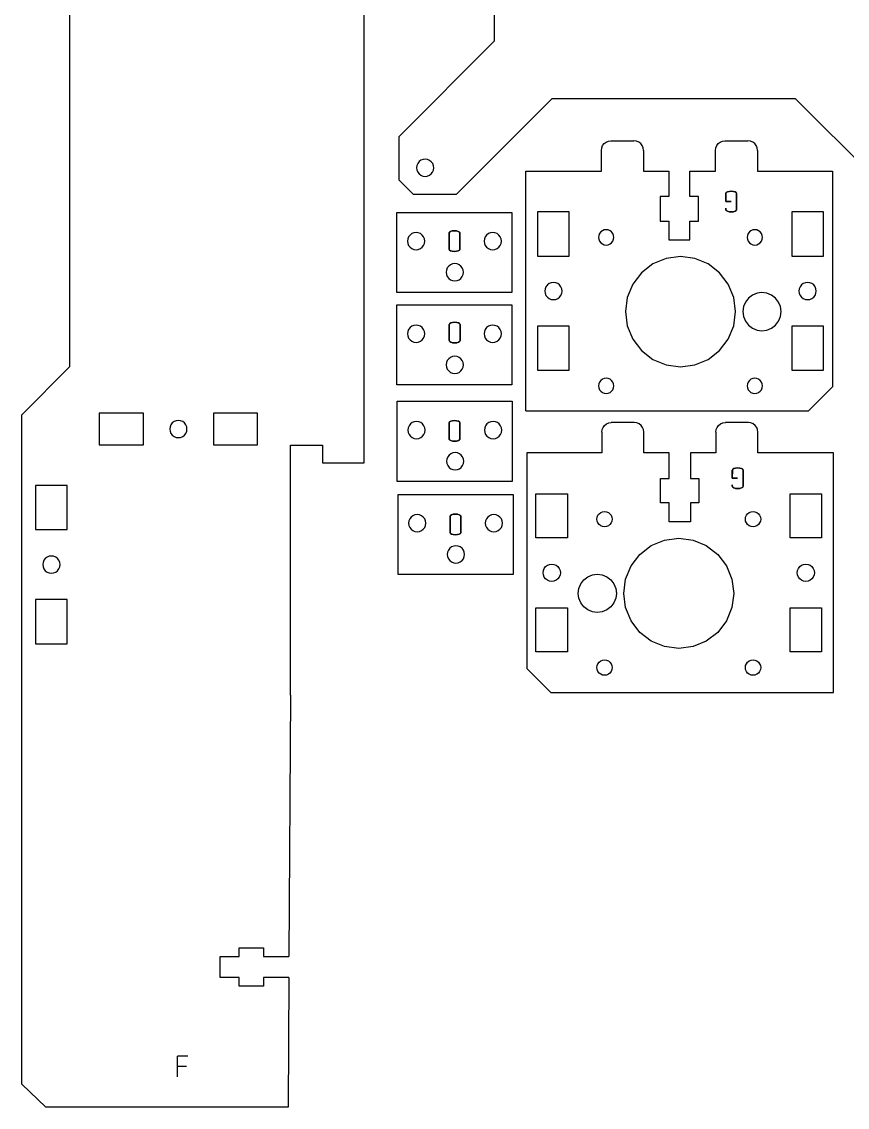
# Model space of a CAD drawing. Header units: inches. Extents: x -565 to 565, y -405 to 405.
# Drawn here: x 162.4 to 334.7, y -51.5 to 175.1 of the extents above; entities that cross this region are included whole.
import ezdxf

# ---------------------------------------------------------------- set-up
doc = ezdxf.new("R2010")
doc.units = ezdxf.units.IN
doc.header["$MEASUREMENT"] = 0
doc.layers.add('Engraver', color=1, linetype='Continuous')

msp = doc.modelspace()

# ---------------------------------------------------------------- linework, layer by layer
for p, q in [((172.38, 377.54), (172.38, 103.04)), ((233.83, 83.05), (233.83, 359.54)), ((261.1, 171.09), (261.1, 186.09)), ((241.1, 151.09), (261.1, 171.09)), ((253.1, 139.09), (273.1, 159.09)), ((273.1, 159.09), (323.83, 159.09)), ((343.98, 138.94), (323.83, 159.09)), ((241.1, 151.09), (241.1, 142.09)), ((283.64, 149.24), (283.95, 149.66)), ((283.95, 149.66), (284.37, 149.98)), ((284.37, 149.98), (284.85, 150.17)), ((284.85, 150.17), (285.37, 150.24)), ((285.37, 150.24), (290.17, 150.24)), ((290.69, 150.17), (290.17, 150.24)), ((291.17, 149.98), (290.69, 150.17)), ((291.58, 149.66), (291.17, 149.98)), ((291.9, 149.24), (291.58, 149.66)), ((307.44, 149.24), (307.75, 149.66)), ((307.75, 149.66), (308.17, 149.98)), ((308.17, 149.98), (308.65, 150.17)), ((308.65, 150.17), (309.17, 150.24)), ((309.17, 150.24), (313.97, 150.24)), ((314.49, 150.17), (313.97, 150.24)), ((314.97, 149.98), (314.49, 150.17)), ((315.38, 149.66), (314.97, 149.98)), ((315.7, 149.24), (315.38, 149.66)), ((283.37, 148.24), (283.44, 148.76)), ((283.37, 143.89), (283.37, 148.24)), ((283.44, 148.76), (283.64, 149.24)), ((292.1, 148.76), (291.9, 149.24)), ((292.17, 148.24), (292.1, 148.76)), ((292.17, 148.24), (292.17, 143.89)), ((307.17, 148.24), (307.24, 148.76)), ((307.17, 143.89), (307.17, 148.24)), ((307.24, 148.76), (307.44, 149.24)), ((315.9, 148.76), (315.7, 149.24)), ((315.97, 148.24), (315.9, 148.76)), ((315.97, 148.24), (315.97, 143.89)), ((244.86, 145.09), (244.79, 144.63)), ((245.05, 145.52), (244.86, 145.09)), ((245.34, 145.89), (245.05, 145.52)), ((245.71, 146.17), (245.34, 145.89)), ((246.15, 146.35), (245.71, 146.17)), ((246.61, 146.41), (246.15, 146.35)), ((247.08, 146.34), (246.61, 146.41)), ((247.51, 146.15), (247.08, 146.34)), ((247.88, 145.86), (247.51, 146.15)), ((248.16, 145.49), (247.88, 145.86)), ((248.34, 145.05), (248.16, 145.49)), ((248.39, 144.59), (248.34, 145.05)), ((244.79, 144.63), (244.85, 144.16)), ((244.85, 144.16), (245.03, 143.72)), ((245.03, 143.72), (245.31, 143.35)), ((245.31, 143.35), (245.68, 143.06)), ((245.68, 143.06), (246.11, 142.87)), ((246.11, 142.87), (246.57, 142.81)), ((246.57, 142.81), (247.04, 142.86)), ((247.04, 142.86), (247.48, 143.04)), ((247.48, 143.04), (247.85, 143.32)), ((247.85, 143.32), (248.14, 143.69)), ((248.14, 143.69), (248.33, 144.12)), ((248.33, 144.12), (248.39, 144.59)), ((267.59, 143.89), (283.37, 143.89)), ((267.59, 93.89), (267.59, 143.89)), ((292.17, 143.89), (297.47, 143.89)), ((297.47, 143.89), (297.47, 138.59)), ((301.87, 138.59), (301.87, 143.89)), ((301.87, 143.89), (307.17, 143.89)), ((315.97, 143.89), (331.59, 143.89)), ((331.59, 143.89), (331.59, 98.89)), ((241.1, 142.09), (244.1, 139.09)), ((244.1, 139.09), (253.1, 139.09)), ((295.67, 138.59), (295.67, 133.49)), ((297.47, 138.59), (295.67, 138.59)), ((303.67, 138.59), (301.87, 138.59)), ((303.67, 133.49), (303.67, 138.59)), ((240.7, 135.31), (264.7, 135.31)), ((240.7, 118.61), (240.7, 135.31)), ((264.7, 135.31), (264.7, 118.61)), ((276.67, 135.39), (270.07, 135.39)), ((270.07, 135.39), (270.07, 126.19)), ((276.67, 126.19), (276.67, 135.39)), ((329.71, 135.39), (323.11, 135.39)), ((323.11, 135.39), (323.11, 126.19)), ((329.71, 126.19), (329.71, 135.39)), ((283.59, 131.48), (283.26, 131.22)), ((283.98, 131.64), (283.59, 131.48)), ((284.39, 131.69), (283.98, 131.64)), ((284.81, 131.64), (284.39, 131.69)), ((285.19, 131.48), (284.81, 131.64)), ((285.52, 131.22), (285.19, 131.48)), ((295.67, 133.49), (297.47, 133.49)), ((297.47, 133.49), (297.47, 129.54)), ((301.87, 133.49), (303.67, 133.49)), ((301.87, 129.54), (301.87, 133.49)), ((314.59, 131.48), (314.26, 131.22)), ((314.98, 131.64), (314.59, 131.48)), ((315.39, 131.69), (314.98, 131.64)), ((315.81, 131.64), (315.39, 131.69)), ((316.19, 131.48), (315.81, 131.64)), ((316.52, 131.22), (316.19, 131.48)), ((242.96, 129.77), (242.9, 129.31)), ((242.9, 129.31), (242.96, 128.84)), ((243.14, 130.21), (242.96, 129.77)), ((243.43, 130.58), (243.14, 130.21)), ((243.8, 130.87), (243.43, 130.58)), ((244.23, 131.05), (243.8, 130.87)), ((244.7, 131.11), (244.23, 131.05)), ((245.16, 131.05), (244.7, 131.11)), ((245.6, 130.87), (245.16, 131.05)), ((245.97, 130.58), (245.6, 130.87)), ((246.26, 130.21), (245.97, 130.58)), ((246.44, 129.77), (246.26, 130.21)), ((246.5, 129.31), (246.44, 129.77)), ((246.44, 128.84), (246.5, 129.31)), ((258.96, 129.77), (258.9, 129.31)), ((258.9, 129.31), (258.96, 128.84)), ((259.14, 130.21), (258.96, 129.77)), ((259.42, 130.58), (259.14, 130.21)), ((259.8, 130.87), (259.42, 130.58)), ((260.23, 131.05), (259.8, 130.87)), ((260.7, 131.11), (260.23, 131.05)), ((261.16, 131.05), (260.7, 131.11)), ((261.6, 130.87), (261.16, 131.05)), ((261.97, 130.58), (261.6, 130.87)), ((262.26, 130.21), (261.97, 130.58)), ((262.44, 129.77), (262.26, 130.21)), ((262.5, 129.31), (262.44, 129.77)), ((262.44, 128.84), (262.5, 129.31)), ((282.85, 130.51), (282.79, 130.09)), ((282.79, 130.09), (282.85, 129.68)), ((283.01, 130.89), (282.85, 130.51)), ((282.85, 129.68), (283.01, 129.29)), ((283.26, 131.22), (283.01, 130.89)), ((283.01, 129.29), (283.26, 128.96)), ((285.78, 130.89), (285.52, 131.22)), ((285.52, 128.96), (285.78, 129.29)), ((285.94, 130.51), (285.78, 130.89)), ((285.78, 129.29), (285.94, 129.68)), ((285.99, 130.09), (285.94, 130.51)), ((285.94, 129.68), (285.99, 130.09)), ((297.47, 129.54), (301.87, 129.54)), ((313.85, 130.51), (313.79, 130.09)), ((313.79, 130.09), (313.85, 129.68)), ((314.01, 130.89), (313.85, 130.51)), ((313.85, 129.68), (314.01, 129.29)), ((314.26, 131.22), (314.01, 130.89)), ((314.01, 129.29), (314.26, 128.96)), ((316.78, 130.89), (316.52, 131.22)), ((316.52, 128.96), (316.78, 129.29)), ((316.94, 130.51), (316.78, 130.89)), ((316.78, 129.29), (316.94, 129.68)), ((316.99, 130.09), (316.94, 130.51)), ((316.94, 129.68), (316.99, 130.09)), ((242.96, 128.84), (243.14, 128.41)), ((243.14, 128.41), (243.43, 128.03)), ((243.43, 128.03), (243.8, 127.75)), ((243.8, 127.75), (244.23, 127.57)), ((244.23, 127.57), (244.7, 127.51)), ((244.7, 127.51), (245.16, 127.57)), ((245.16, 127.57), (245.6, 127.75)), ((245.6, 127.75), (245.97, 128.03)), ((245.97, 128.03), (246.26, 128.41)), ((246.26, 128.41), (246.44, 128.84)), ((258.96, 128.84), (259.14, 128.41)), ((259.14, 128.41), (259.42, 128.03)), ((259.42, 128.03), (259.8, 127.75)), ((259.8, 127.75), (260.23, 127.57)), ((260.23, 127.57), (260.7, 127.51)), ((260.7, 127.51), (261.16, 127.57)), ((261.16, 127.57), (261.6, 127.75)), ((261.6, 127.75), (261.97, 128.03)), ((261.97, 128.03), (262.26, 128.41)), ((262.26, 128.41), (262.44, 128.84)), ((283.26, 128.96), (283.59, 128.71)), ((283.59, 128.71), (283.98, 128.55)), ((283.98, 128.55), (284.39, 128.49)), ((284.39, 128.49), (284.81, 128.55)), ((284.81, 128.55), (285.19, 128.71)), ((285.19, 128.71), (285.52, 128.96)), ((314.26, 128.96), (314.59, 128.71)), ((314.59, 128.71), (314.98, 128.55)), ((314.98, 128.55), (315.39, 128.49)), ((315.39, 128.49), (315.81, 128.55)), ((315.81, 128.55), (316.19, 128.71)), ((316.19, 128.71), (316.52, 128.96)), ((252.78, 124.61), (252.32, 124.55)), ((253.25, 124.55), (252.78, 124.61)), ((270.07, 126.19), (276.67, 126.19)), ((296.92, 125.7), (294.14, 124.55)), ((299.89, 126.09), (296.92, 125.7)), ((302.87, 125.7), (299.89, 126.09)), ((305.64, 124.55), (302.87, 125.7)), ((323.11, 126.19), (329.71, 126.19)), ((251.04, 123.27), (250.98, 122.81)), ((250.98, 122.81), (251.04, 122.34)), ((251.22, 123.71), (251.04, 123.27)), ((251.04, 122.34), (251.22, 121.91)), ((251.51, 124.08), (251.22, 123.71)), ((251.88, 124.37), (251.51, 124.08)), ((252.32, 124.55), (251.88, 124.37)), ((253.68, 124.37), (253.25, 124.55)), ((254.06, 124.08), (253.68, 124.37)), ((254.34, 123.71), (254.06, 124.08)), ((254.52, 123.27), (254.34, 123.71)), ((254.34, 121.91), (254.52, 122.34)), ((254.58, 122.81), (254.52, 123.27)), ((254.52, 122.34), (254.58, 122.81)), ((291.76, 122.72), (289.93, 120.34)), ((294.14, 124.55), (291.76, 122.72)), ((308.02, 122.72), (305.64, 124.55)), ((309.85, 120.34), (308.02, 122.72)), ((251.22, 121.91), (251.51, 121.53)), ((251.51, 121.53), (251.88, 121.25)), ((251.88, 121.25), (252.32, 121.07)), ((252.32, 121.07), (252.78, 121.01)), ((252.78, 121.01), (253.25, 121.07)), ((253.25, 121.07), (253.68, 121.25)), ((253.68, 121.25), (254.06, 121.53)), ((254.06, 121.53), (254.34, 121.91)), ((272.1, 120.17), (271.81, 119.79)), ((272.47, 120.45), (272.1, 120.17)), ((272.91, 120.63), (272.47, 120.45)), ((273.37, 120.69), (272.91, 120.63)), ((273.84, 120.63), (273.37, 120.69)), ((274.27, 120.45), (273.84, 120.63)), ((274.65, 120.17), (274.27, 120.45)), ((274.93, 119.79), (274.65, 120.17)), ((289.93, 120.34), (288.78, 117.57)), ((311, 117.57), (309.85, 120.34)), ((325.14, 120.17), (324.85, 119.79)), ((325.51, 120.45), (325.14, 120.17)), ((325.95, 120.63), (325.51, 120.45)), ((326.41, 120.69), (325.95, 120.63)), ((326.88, 120.63), (326.41, 120.69)), ((327.31, 120.45), (326.88, 120.63)), ((327.69, 120.17), (327.31, 120.45)), ((327.97, 119.79), (327.69, 120.17)), ((264.7, 118.61), (240.7, 118.61)), ((271.63, 119.36), (271.57, 118.89)), ((271.57, 118.89), (271.63, 118.43)), ((271.81, 119.79), (271.63, 119.36)), ((271.63, 118.43), (271.81, 117.99)), ((271.81, 117.99), (272.1, 117.62)), ((274.65, 117.62), (274.93, 117.99)), ((275.11, 119.36), (274.93, 119.79)), ((274.93, 117.99), (275.11, 118.43)), ((275.17, 118.89), (275.11, 119.36)), ((275.11, 118.43), (275.17, 118.89)), ((314.89, 118.06), (314.06, 117.42)), ((315.86, 118.46), (314.89, 118.06)), ((316.89, 118.59), (315.86, 118.46)), ((317.93, 118.46), (316.89, 118.59)), ((318.89, 118.06), (317.93, 118.46)), ((319.72, 117.42), (318.89, 118.06)), ((324.67, 119.36), (324.61, 118.89)), ((324.61, 118.89), (324.67, 118.43)), ((324.85, 119.79), (324.67, 119.36)), ((324.67, 118.43), (324.85, 117.99)), ((324.85, 117.99), (325.14, 117.62)), ((327.69, 117.62), (327.97, 117.99)), ((328.15, 119.36), (327.97, 119.79)), ((327.97, 117.99), (328.15, 118.43)), ((328.21, 118.89), (328.15, 119.36)), ((328.15, 118.43), (328.21, 118.89)), ((240.7, 115.98), (264.7, 115.98)), ((240.7, 99.28), (240.7, 115.98)), ((264.7, 115.98), (264.7, 99.28)), ((272.1, 117.62), (272.47, 117.33)), ((272.47, 117.33), (272.91, 117.15)), ((272.91, 117.15), (273.37, 117.09)), ((273.37, 117.09), (273.84, 117.15)), ((273.84, 117.15), (274.27, 117.33)), ((274.27, 117.33), (274.65, 117.62)), ((288.78, 117.57), (288.39, 114.59)), ((311.39, 114.59), (311, 117.57)), ((313.03, 115.63), (312.89, 114.59)), ((313.43, 116.59), (313.03, 115.63)), ((314.06, 117.42), (313.43, 116.59)), ((320.36, 116.59), (319.72, 117.42)), ((320.76, 115.63), (320.36, 116.59)), ((320.89, 114.59), (320.76, 115.63)), ((325.14, 117.62), (325.51, 117.33)), ((325.51, 117.33), (325.95, 117.15)), ((325.95, 117.15), (326.41, 117.09)), ((326.41, 117.09), (326.88, 117.15)), ((326.88, 117.15), (327.31, 117.33)), ((327.31, 117.33), (327.69, 117.62)), ((288.39, 114.59), (288.78, 111.62)), ((311, 111.62), (311.39, 114.59)), ((312.89, 114.59), (313.03, 113.56)), ((313.03, 113.56), (313.43, 112.59)), ((320.36, 112.59), (320.76, 113.56)), ((320.76, 113.56), (320.89, 114.59)), ((243.43, 111.25), (243.14, 110.88)), ((243.8, 111.54), (243.43, 111.25)), ((244.23, 111.72), (243.8, 111.54)), ((244.7, 111.78), (244.23, 111.72)), ((245.16, 111.72), (244.7, 111.78)), ((245.6, 111.54), (245.16, 111.72)), ((245.97, 111.25), (245.6, 111.54)), ((246.26, 110.88), (245.97, 111.25)), ((259.42, 111.25), (259.14, 110.88)), ((259.8, 111.54), (259.42, 111.25)), ((260.23, 111.72), (259.8, 111.54)), ((260.7, 111.78), (260.23, 111.72)), ((261.16, 111.72), (260.7, 111.78)), ((261.6, 111.54), (261.16, 111.72)), ((261.97, 111.25), (261.6, 111.54)), ((262.26, 110.88), (261.97, 111.25)), ((270.07, 111.59), (270.07, 102.39)), ((276.67, 111.59), (270.07, 111.59)), ((276.67, 102.39), (276.67, 111.59)), ((288.78, 111.62), (289.93, 108.84)), ((309.85, 108.84), (311, 111.62)), ((313.43, 112.59), (314.06, 111.76)), ((314.06, 111.76), (314.89, 111.13)), ((314.89, 111.13), (315.86, 110.73)), ((317.93, 110.73), (318.89, 111.13)), ((318.89, 111.13), (319.72, 111.76)), ((319.72, 111.76), (320.36, 112.59)), ((329.71, 111.59), (323.11, 111.59)), ((323.11, 111.59), (323.11, 102.39)), ((329.71, 102.39), (329.71, 111.59)), ((242.96, 110.45), (242.9, 109.98)), ((242.9, 109.98), (242.96, 109.52)), ((243.14, 110.88), (242.96, 110.45)), ((242.96, 109.52), (243.14, 109.08)), ((243.14, 109.08), (243.43, 108.71)), ((245.97, 108.71), (246.26, 109.08)), ((246.44, 110.45), (246.26, 110.88)), ((246.26, 109.08), (246.44, 109.52)), ((246.5, 109.98), (246.44, 110.45)), ((246.44, 109.52), (246.5, 109.98)), ((258.96, 110.45), (258.9, 109.98)), ((258.9, 109.98), (258.96, 109.52)), ((259.14, 110.88), (258.96, 110.45)), ((258.96, 109.52), (259.14, 109.08)), ((259.14, 109.08), (259.42, 108.71)), ((261.97, 108.71), (262.26, 109.08)), ((262.44, 110.45), (262.26, 110.88)), ((262.26, 109.08), (262.44, 109.52)), ((262.5, 109.98), (262.44, 110.45)), ((262.44, 109.52), (262.5, 109.98)), ((289.93, 108.84), (291.76, 106.46)), ((308.02, 106.46), (309.85, 108.84)), ((315.86, 110.73), (316.89, 110.59)), ((316.89, 110.59), (317.93, 110.73)), ((243.43, 108.71), (243.8, 108.42)), ((243.8, 108.42), (244.23, 108.24)), ((244.23, 108.24), (244.7, 108.18)), ((244.7, 108.18), (245.16, 108.24)), ((245.16, 108.24), (245.6, 108.42)), ((245.6, 108.42), (245.97, 108.71)), ((259.42, 108.71), (259.8, 108.42)), ((259.8, 108.42), (260.23, 108.24)), ((260.23, 108.24), (260.7, 108.18)), ((260.7, 108.18), (261.16, 108.24)), ((261.16, 108.24), (261.6, 108.42)), ((261.6, 108.42), (261.97, 108.71)), ((251.22, 104.38), (251.04, 103.95)), ((251.51, 104.75), (251.22, 104.38)), ((251.88, 105.04), (251.51, 104.75)), ((252.32, 105.22), (251.88, 105.04)), ((252.78, 105.28), (252.32, 105.22)), ((253.25, 105.22), (252.78, 105.28)), ((253.68, 105.04), (253.25, 105.22)), ((254.06, 104.75), (253.68, 105.04)), ((254.34, 104.38), (254.06, 104.75)), ((254.52, 103.95), (254.34, 104.38)), ((291.76, 106.46), (294.14, 104.63)), ((294.14, 104.63), (296.92, 103.48)), ((302.87, 103.48), (305.64, 104.63)), ((305.64, 104.63), (308.02, 106.46)), ((162.38, 93.04), (172.38, 103.04)), ((251.04, 103.95), (250.98, 103.48)), ((250.98, 103.48), (251.04, 103.02)), ((251.04, 103.02), (251.22, 102.58)), ((251.22, 102.58), (251.51, 102.21)), ((251.51, 102.21), (251.88, 101.92)), ((253.68, 101.92), (254.06, 102.21)), ((254.06, 102.21), (254.34, 102.58)), ((254.34, 102.58), (254.52, 103.02)), ((254.58, 103.48), (254.52, 103.95)), ((254.52, 103.02), (254.58, 103.48)), ((270.07, 102.39), (276.67, 102.39)), ((296.92, 103.48), (299.89, 103.09)), ((299.89, 103.09), (302.87, 103.48)), ((323.11, 102.39), (329.71, 102.39)), ((251.88, 101.92), (252.32, 101.74)), ((252.32, 101.74), (252.78, 101.68)), ((252.78, 101.68), (253.25, 101.74)), ((253.25, 101.74), (253.68, 101.92)), ((283.01, 99.89), (282.85, 99.51)), ((283.26, 100.22), (283.01, 99.89)), ((283.59, 100.48), (283.26, 100.22)), ((283.98, 100.64), (283.59, 100.48)), ((284.39, 100.69), (283.98, 100.64)), ((284.81, 100.64), (284.39, 100.69)), ((285.19, 100.48), (284.81, 100.64)), ((285.52, 100.22), (285.19, 100.48)), ((285.78, 99.89), (285.52, 100.22)), ((285.94, 99.51), (285.78, 99.89)), ((314.01, 99.89), (313.85, 99.51)), ((314.26, 100.22), (314.01, 99.89)), ((314.59, 100.48), (314.26, 100.22)), ((314.98, 100.64), (314.59, 100.48)), ((315.39, 100.69), (314.98, 100.64)), ((315.81, 100.64), (315.39, 100.69)), ((316.19, 100.48), (315.81, 100.64)), ((316.52, 100.22), (316.19, 100.48)), ((316.78, 99.89), (316.52, 100.22)), ((316.94, 99.51), (316.78, 99.89)), ((264.7, 99.28), (240.7, 99.28)), ((282.85, 99.51), (282.79, 99.09)), ((282.79, 99.09), (282.85, 98.68)), ((282.85, 98.68), (283.01, 98.29)), ((283.01, 98.29), (283.26, 97.96)), ((283.26, 97.96), (283.59, 97.71)), ((283.59, 97.71), (283.98, 97.55)), ((283.98, 97.55), (284.39, 97.49)), ((284.39, 97.49), (284.81, 97.55)), ((284.81, 97.55), (285.19, 97.71)), ((285.19, 97.71), (285.52, 97.96)), ((285.52, 97.96), (285.78, 98.29)), ((285.78, 98.29), (285.94, 98.68)), ((285.99, 99.09), (285.94, 99.51)), ((285.94, 98.68), (285.99, 99.09)), ((313.85, 99.51), (313.79, 99.09)), ((313.79, 99.09), (313.85, 98.68)), ((313.85, 98.68), (314.01, 98.29)), ((314.01, 98.29), (314.26, 97.96)), ((314.26, 97.96), (314.59, 97.71)), ((314.59, 97.71), (314.98, 97.55)), ((314.98, 97.55), (315.39, 97.49)), ((315.39, 97.49), (315.81, 97.55)), ((315.81, 97.55), (316.19, 97.71)), ((316.19, 97.71), (316.52, 97.96)), ((316.52, 97.96), (316.78, 98.29)), ((316.78, 98.29), (316.94, 98.68)), ((316.99, 99.09), (316.94, 99.51)), ((316.94, 98.68), (316.99, 99.09)), ((331.59, 98.89), (326.59, 93.89)), ((240.78, 95.87), (264.78, 95.87)), ((240.78, 79.17), (240.78, 95.87)), ((264.78, 95.87), (264.78, 79.17)), ((162.38, -46.65), (162.38, 93.04)), ((187.78, 93.39), (178.58, 93.39)), ((178.58, 93.39), (178.58, 86.79)), ((187.78, 86.79), (187.78, 93.39)), ((202.38, 93.39), (202.38, 86.79)), ((211.58, 93.39), (202.38, 93.39)), ((211.58, 86.79), (211.58, 93.39)), ((267.59, 93.89), (326.59, 93.89)), ((193.52, 90.99), (193.34, 90.56)), ((193.8, 91.36), (193.52, 90.99)), ((194.18, 91.65), (193.8, 91.36)), ((194.61, 91.83), (194.18, 91.65)), ((195.08, 91.89), (194.61, 91.83)), ((195.54, 91.83), (195.08, 91.89)), ((195.98, 91.65), (195.54, 91.83)), ((196.35, 91.36), (195.98, 91.65)), ((196.64, 90.99), (196.35, 91.36)), ((196.82, 90.56), (196.64, 90.99)), ((243.22, 90.77), (243.04, 90.33)), ((243.5, 91.14), (243.22, 90.77)), ((243.88, 91.42), (243.5, 91.14)), ((244.31, 91.6), (243.88, 91.42)), ((244.78, 91.67), (244.31, 91.6)), ((245.24, 91.6), (244.78, 91.67)), ((245.68, 91.42), (245.24, 91.6)), ((246.05, 91.14), (245.68, 91.42)), ((246.34, 90.77), (246.05, 91.14)), ((246.52, 90.33), (246.34, 90.77)), ((259.22, 90.77), (259.04, 90.33)), ((259.5, 91.14), (259.22, 90.77)), ((259.88, 91.42), (259.5, 91.14)), ((260.31, 91.6), (259.88, 91.42)), ((260.78, 91.67), (260.31, 91.6)), ((261.24, 91.6), (260.78, 91.67)), ((261.68, 91.42), (261.24, 91.6)), ((262.05, 91.14), (261.68, 91.42)), ((262.33, 90.77), (262.05, 91.14)), ((262.51, 90.33), (262.33, 90.77)), ((283.72, 90.44), (284.04, 90.86)), ((284.04, 90.86), (284.45, 91.17)), ((284.45, 91.17), (284.94, 91.37)), ((284.94, 91.37), (285.45, 91.44)), ((290.25, 91.44), (285.45, 91.44)), ((290.77, 91.37), (290.25, 91.44)), ((291.25, 91.17), (290.77, 91.37)), ((291.67, 90.86), (291.25, 91.17)), ((291.99, 90.44), (291.67, 90.86)), ((307.52, 90.44), (307.84, 90.86)), ((307.84, 90.86), (308.25, 91.17)), ((308.25, 91.17), (308.74, 91.37)), ((308.74, 91.37), (309.25, 91.44)), ((314.05, 91.44), (309.25, 91.44)), ((314.57, 91.37), (314.05, 91.44)), ((315.05, 91.17), (314.57, 91.37)), ((315.47, 90.86), (315.05, 91.17)), ((315.79, 90.44), (315.47, 90.86)), ((193.34, 90.56), (193.28, 90.09)), ((193.28, 90.09), (193.34, 89.62)), ((193.34, 89.62), (193.52, 89.19)), ((193.52, 89.19), (193.8, 88.82)), ((193.8, 88.82), (194.18, 88.53)), ((194.18, 88.53), (194.61, 88.35)), ((195.54, 88.35), (195.98, 88.53)), ((195.98, 88.53), (196.35, 88.82)), ((196.35, 88.82), (196.64, 89.19)), ((196.64, 89.19), (196.82, 89.62)), ((196.88, 90.09), (196.82, 90.56)), ((196.82, 89.62), (196.88, 90.09)), ((243.04, 90.33), (242.98, 89.87)), ((242.98, 89.87), (243.04, 89.4)), ((243.04, 89.4), (243.22, 88.97)), ((243.22, 88.97), (243.5, 88.59)), ((243.5, 88.59), (243.88, 88.31)), ((245.68, 88.31), (246.05, 88.59)), ((246.05, 88.59), (246.34, 88.97)), ((246.34, 88.97), (246.52, 89.4)), ((246.58, 89.87), (246.52, 90.33)), ((246.52, 89.4), (246.58, 89.87)), ((259.04, 90.33), (258.98, 89.87)), ((258.98, 89.87), (259.04, 89.4)), ((259.04, 89.4), (259.22, 88.97)), ((259.22, 88.97), (259.5, 88.59)), ((259.5, 88.59), (259.88, 88.31)), ((261.68, 88.31), (262.05, 88.59)), ((262.05, 88.59), (262.33, 88.97)), ((262.33, 88.97), (262.51, 89.4)), ((262.58, 89.87), (262.51, 90.33)), ((262.51, 89.4), (262.58, 89.87)), ((283.45, 89.44), (283.52, 89.96)), ((283.45, 89.44), (283.45, 85.09)), ((283.52, 89.96), (283.72, 90.44)), ((292.19, 89.96), (291.99, 90.44)), ((292.25, 89.44), (292.19, 89.96)), ((292.25, 85.09), (292.25, 89.44)), ((307.25, 89.44), (307.32, 89.96)), ((307.25, 89.44), (307.25, 85.09)), ((307.32, 89.96), (307.52, 90.44)), ((315.99, 89.96), (315.79, 90.44)), ((316.05, 89.44), (315.99, 89.96)), ((316.05, 85.09), (316.05, 89.44)), ((178.58, 86.79), (187.78, 86.79)), ((194.61, 88.35), (195.08, 88.29)), ((195.08, 88.29), (195.54, 88.35)), ((202.38, 86.79), (211.58, 86.79)), ((218.48, 34.55), (218.48, 86.74)), ((218.48, 86.74), (225.18, 86.74)), ((225.18, 86.74), (225.18, 83.05)), ((243.88, 88.31), (244.31, 88.13)), ((244.31, 88.13), (244.78, 88.07)), ((244.78, 88.07), (245.24, 88.13)), ((245.24, 88.13), (245.68, 88.31)), ((259.88, 88.31), (260.31, 88.13)), ((260.31, 88.13), (260.78, 88.07)), ((260.78, 88.07), (261.24, 88.13)), ((261.24, 88.13), (261.68, 88.31)), ((251.12, 83.83), (251.06, 83.37)), ((251.3, 84.27), (251.12, 83.83)), ((251.59, 84.64), (251.3, 84.27)), ((251.96, 84.92), (251.59, 84.64)), ((252.4, 85.1), (251.96, 84.92)), ((252.86, 85.17), (252.4, 85.1)), ((253.33, 85.1), (252.86, 85.17)), ((253.76, 84.92), (253.33, 85.1)), ((254.13, 84.64), (253.76, 84.92)), ((254.42, 84.27), (254.13, 84.64)), ((254.6, 83.83), (254.42, 84.27)), ((254.66, 83.37), (254.6, 83.83)), ((267.83, 85.09), (267.83, 40.09)), ((283.45, 85.09), (267.83, 85.09)), ((297.55, 85.09), (292.25, 85.09)), ((297.55, 79.79), (297.55, 85.09)), ((301.95, 85.09), (301.95, 79.79)), ((307.25, 85.09), (301.95, 85.09)), ((331.83, 85.09), (316.05, 85.09)), ((331.83, 35.09), (331.83, 85.09)), ((225.18, 83.05), (233.83, 83.05)), ((251.06, 83.37), (251.12, 82.9)), ((251.12, 82.9), (251.3, 82.47)), ((251.3, 82.47), (251.59, 82.09)), ((251.59, 82.09), (251.96, 81.81)), ((251.96, 81.81), (252.4, 81.63)), ((252.4, 81.63), (252.86, 81.57)), ((252.86, 81.57), (253.33, 81.63)), ((253.33, 81.63), (253.76, 81.81)), ((253.76, 81.81), (254.13, 82.09)), ((254.13, 82.09), (254.42, 82.47)), ((254.42, 82.47), (254.6, 82.9)), ((254.6, 82.9), (254.66, 83.37)), ((295.75, 74.69), (295.75, 79.79)), ((295.75, 79.79), (297.55, 79.79)), ((301.95, 79.79), (303.75, 79.79)), ((303.75, 79.79), (303.75, 74.69)), ((171.88, 78.29), (165.28, 78.29)), ((165.28, 78.29), (165.28, 69.09)), ((171.88, 69.09), (171.88, 78.29)), ((264.78, 79.17), (240.78, 79.17)), ((240.94, 76.43), (264.94, 76.43)), ((240.94, 59.73), (240.94, 76.43)), ((264.94, 76.43), (264.94, 59.73)), ((269.71, 67.39), (269.71, 76.59)), ((269.71, 76.59), (276.31, 76.59)), ((276.31, 76.59), (276.31, 67.39)), ((322.75, 67.39), (322.75, 76.59)), ((322.75, 76.59), (329.35, 76.59)), ((329.35, 76.59), (329.35, 67.39)), ((282.9, 72.42), (283.23, 72.68)), ((283.23, 72.68), (283.61, 72.84)), ((283.61, 72.84), (284.03, 72.89)), ((284.03, 72.89), (284.44, 72.84)), ((284.44, 72.84), (284.83, 72.68)), ((284.83, 72.68), (285.16, 72.42)), ((297.55, 74.69), (295.75, 74.69)), ((297.55, 70.74), (297.55, 74.69)), ((303.75, 74.69), (301.95, 74.69)), ((301.95, 74.69), (301.95, 70.74)), ((313.9, 72.42), (314.23, 72.68)), ((314.23, 72.68), (314.61, 72.84)), ((314.61, 72.84), (315.03, 72.89)), ((315.03, 72.89), (315.44, 72.84)), ((315.44, 72.84), (315.83, 72.68)), ((315.83, 72.68), (316.16, 72.42)), ((243.2, 70.9), (243.14, 70.43)), ((243.14, 70.43), (243.2, 69.97)), ((243.38, 71.33), (243.2, 70.9)), ((243.67, 71.71), (243.38, 71.33)), ((244.04, 71.99), (243.67, 71.71)), ((244.47, 72.17), (244.04, 71.99)), ((244.94, 72.23), (244.47, 72.17)), ((245.4, 72.17), (244.94, 72.23)), ((245.84, 71.99), (245.4, 72.17)), ((246.21, 71.71), (245.84, 71.99)), ((246.5, 71.33), (246.21, 71.71)), ((246.68, 70.9), (246.5, 71.33)), ((246.74, 70.43), (246.68, 70.9)), ((246.68, 69.97), (246.74, 70.43)), ((259.2, 70.9), (259.14, 70.43)), ((259.14, 70.43), (259.2, 69.97)), ((259.38, 71.33), (259.2, 70.9)), ((259.66, 71.71), (259.38, 71.33)), ((260.04, 71.99), (259.66, 71.71)), ((260.47, 72.17), (260.04, 71.99)), ((260.94, 72.23), (260.47, 72.17)), ((261.4, 72.17), (260.94, 72.23)), ((261.84, 71.99), (261.4, 72.17)), ((262.21, 71.71), (261.84, 71.99)), ((262.5, 71.33), (262.21, 71.71)), ((262.68, 70.9), (262.5, 71.33)), ((262.74, 70.43), (262.68, 70.9)), ((262.68, 69.97), (262.74, 70.43)), ((282.43, 71.29), (282.48, 71.71)), ((282.48, 70.88), (282.43, 71.29)), ((282.48, 71.71), (282.64, 72.09)), ((282.64, 70.49), (282.48, 70.88)), ((282.64, 72.09), (282.9, 72.42)), ((282.9, 70.16), (282.64, 70.49)), ((285.16, 72.42), (285.41, 72.09)), ((285.41, 70.49), (285.16, 70.16)), ((285.41, 72.09), (285.57, 71.71)), ((285.57, 70.88), (285.41, 70.49)), ((285.57, 71.71), (285.63, 71.29)), ((285.63, 71.29), (285.57, 70.88)), ((301.95, 70.74), (297.55, 70.74)), ((313.43, 71.29), (313.48, 71.71)), ((313.48, 70.88), (313.43, 71.29)), ((313.48, 71.71), (313.64, 72.09)), ((313.64, 70.49), (313.48, 70.88)), ((313.64, 72.09), (313.9, 72.42)), ((313.9, 70.16), (313.64, 70.49)), ((316.16, 72.42), (316.41, 72.09)), ((316.41, 70.49), (316.16, 70.16)), ((316.41, 72.09), (316.57, 71.71)), ((316.57, 70.88), (316.41, 70.49)), ((316.57, 71.71), (316.63, 71.29)), ((316.63, 71.29), (316.57, 70.88)), ((165.28, 69.09), (171.88, 69.09)), ((243.2, 69.97), (243.38, 69.53)), ((243.38, 69.53), (243.67, 69.16)), ((243.67, 69.16), (244.04, 68.88)), ((244.04, 68.88), (244.47, 68.7)), ((244.47, 68.7), (244.94, 68.63)), ((244.94, 68.63), (245.4, 68.7)), ((245.4, 68.7), (245.84, 68.88)), ((245.84, 68.88), (246.21, 69.16)), ((246.21, 69.16), (246.5, 69.53)), ((246.5, 69.53), (246.68, 69.97)), ((259.2, 69.97), (259.38, 69.53)), ((259.38, 69.53), (259.66, 69.16)), ((259.66, 69.16), (260.04, 68.88)), ((260.04, 68.88), (260.47, 68.7)), ((260.47, 68.7), (260.94, 68.63)), ((260.94, 68.63), (261.4, 68.7)), ((261.4, 68.7), (261.84, 68.88)), ((261.84, 68.88), (262.21, 69.16)), ((262.21, 69.16), (262.5, 69.53)), ((262.5, 69.53), (262.68, 69.97)), ((283.23, 69.91), (282.9, 70.16)), ((283.61, 69.75), (283.23, 69.91)), ((284.03, 69.69), (283.61, 69.75)), ((284.44, 69.75), (284.03, 69.69)), ((284.83, 69.91), (284.44, 69.75)), ((285.16, 70.16), (284.83, 69.91)), ((314.23, 69.91), (313.9, 70.16)), ((314.61, 69.75), (314.23, 69.91)), ((315.03, 69.69), (314.61, 69.75)), ((315.44, 69.75), (315.03, 69.69)), ((315.83, 69.91), (315.44, 69.75)), ((316.16, 70.16), (315.83, 69.91)), ((253.02, 65.73), (252.56, 65.67)), ((253.49, 65.67), (253.02, 65.73)), ((276.31, 67.39), (269.71, 67.39)), ((291.4, 63.92), (293.78, 65.75)), ((293.78, 65.75), (296.55, 66.9)), ((296.55, 66.9), (299.53, 67.29)), ((299.53, 67.29), (302.51, 66.9)), ((302.51, 66.9), (305.28, 65.75)), ((305.28, 65.75), (307.66, 63.92)), ((329.35, 67.39), (322.75, 67.39)), ((168.11, 63.53), (167.68, 63.35)), ((168.58, 63.59), (168.11, 63.53)), ((169.04, 63.53), (168.58, 63.59)), ((169.48, 63.35), (169.04, 63.53)), ((251.28, 64.4), (251.22, 63.93)), ((251.22, 63.93), (251.28, 63.47)), ((251.46, 64.83), (251.28, 64.4)), ((251.28, 63.47), (251.46, 63.03)), ((251.75, 65.21), (251.46, 64.83)), ((252.12, 65.49), (251.75, 65.21)), ((252.56, 65.67), (252.12, 65.49)), ((253.92, 65.49), (253.49, 65.67)), ((254.3, 65.21), (253.92, 65.49)), ((254.58, 64.83), (254.3, 65.21)), ((254.76, 64.4), (254.58, 64.83)), ((254.58, 63.03), (254.76, 63.47)), ((254.82, 63.93), (254.76, 64.4)), ((254.76, 63.47), (254.82, 63.93)), ((289.57, 61.54), (291.4, 63.92)), ((307.66, 63.92), (309.49, 61.54)), ((166.84, 62.26), (166.78, 61.79)), ((166.78, 61.79), (166.84, 61.32)), ((167.02, 62.69), (166.84, 62.26)), ((166.84, 61.32), (167.02, 60.89)), ((167.3, 63.06), (167.02, 62.69)), ((167.68, 63.35), (167.3, 63.06)), ((169.85, 63.06), (169.48, 63.35)), ((170.14, 62.69), (169.85, 63.06)), ((170.32, 62.26), (170.14, 62.69)), ((170.14, 60.89), (170.32, 61.32)), ((170.38, 61.79), (170.32, 62.26)), ((170.32, 61.32), (170.38, 61.79)), ((251.46, 63.03), (251.75, 62.66)), ((251.75, 62.66), (252.12, 62.38)), ((252.12, 62.38), (252.56, 62.2)), ((252.56, 62.2), (253.02, 62.13)), ((253.02, 62.13), (253.49, 62.2)), ((253.49, 62.2), (253.92, 62.38)), ((253.92, 62.38), (254.3, 62.66)), ((254.3, 62.66), (254.58, 63.03)), ((271.45, 60.99), (271.73, 61.37)), ((271.73, 61.37), (272.11, 61.65)), ((272.11, 61.65), (272.54, 61.83)), ((272.54, 61.83), (273.01, 61.89)), ((273.01, 61.89), (273.47, 61.83)), ((273.47, 61.83), (273.91, 61.65)), ((273.91, 61.65), (274.28, 61.37)), ((274.28, 61.37), (274.57, 60.99)), ((288.42, 58.77), (289.57, 61.54)), ((309.49, 61.54), (310.64, 58.77)), ((324.49, 60.99), (324.77, 61.37)), ((324.77, 61.37), (325.15, 61.65)), ((325.15, 61.65), (325.58, 61.83)), ((325.58, 61.83), (326.05, 61.89)), ((326.05, 61.89), (326.51, 61.83)), ((326.51, 61.83), (326.95, 61.65)), ((326.95, 61.65), (327.32, 61.37)), ((327.32, 61.37), (327.61, 60.99)), ((167.02, 60.89), (167.3, 60.52)), ((167.3, 60.52), (167.68, 60.23)), ((167.68, 60.23), (168.11, 60.05)), ((168.11, 60.05), (168.58, 59.99)), ((168.58, 59.99), (169.04, 60.05)), ((169.04, 60.05), (169.48, 60.23)), ((169.48, 60.23), (169.85, 60.52)), ((169.85, 60.52), (170.14, 60.89)), ((264.94, 59.73), (240.94, 59.73)), ((271.21, 60.09), (271.27, 60.56)), ((271.27, 59.63), (271.21, 60.09)), ((271.27, 60.56), (271.45, 60.99)), ((271.45, 59.19), (271.27, 59.63)), ((271.73, 58.82), (271.45, 59.19)), ((274.57, 59.19), (274.28, 58.82)), ((274.57, 60.99), (274.75, 60.56)), ((274.75, 59.63), (274.57, 59.19)), ((274.75, 60.56), (274.81, 60.09)), ((274.81, 60.09), (274.75, 59.63)), ((279.7, 58.62), (280.53, 59.26)), ((280.53, 59.26), (281.49, 59.66)), ((281.49, 59.66), (282.53, 59.79)), ((282.53, 59.79), (283.56, 59.66)), ((283.56, 59.66), (284.53, 59.26)), ((284.53, 59.26), (285.36, 58.62)), ((324.25, 60.09), (324.31, 60.56)), ((324.31, 59.63), (324.25, 60.09)), ((324.31, 60.56), (324.49, 60.99)), ((324.49, 59.19), (324.31, 59.63)), ((324.77, 58.82), (324.49, 59.19)), ((327.61, 59.19), (327.32, 58.82)), ((327.61, 60.99), (327.79, 60.56)), ((327.79, 59.63), (327.61, 59.19)), ((327.79, 60.56), (327.85, 60.09)), ((327.85, 60.09), (327.79, 59.63)), ((272.11, 58.53), (271.73, 58.82)), ((272.54, 58.35), (272.11, 58.53)), ((273.01, 58.29), (272.54, 58.35)), ((273.47, 58.35), (273.01, 58.29)), ((273.91, 58.53), (273.47, 58.35)), ((274.28, 58.82), (273.91, 58.53)), ((278.53, 55.79), (278.66, 56.83)), ((278.66, 56.83), (279.06, 57.79)), ((279.06, 57.79), (279.7, 58.62)), ((285.36, 58.62), (285.99, 57.79)), ((285.99, 57.79), (286.39, 56.83)), ((286.39, 56.83), (286.53, 55.79)), ((288.03, 55.79), (288.42, 58.77)), ((310.64, 58.77), (311.03, 55.79)), ((325.15, 58.53), (324.77, 58.82)), ((325.58, 58.35), (325.15, 58.53)), ((326.05, 58.29), (325.58, 58.35)), ((326.51, 58.35), (326.05, 58.29)), ((326.95, 58.53), (326.51, 58.35)), ((327.32, 58.82), (326.95, 58.53)), ((171.88, 54.49), (165.28, 54.49)), ((165.28, 54.49), (165.28, 45.29)), ((171.88, 45.29), (171.88, 54.49)), ((278.66, 54.76), (278.53, 55.79)), ((279.06, 53.79), (278.66, 54.76)), ((286.39, 54.76), (285.99, 53.79)), ((286.53, 55.79), (286.39, 54.76)), ((288.42, 52.82), (288.03, 55.79)), ((311.03, 55.79), (310.64, 52.82)), ((269.71, 43.59), (269.71, 52.79)), ((269.71, 52.79), (276.31, 52.79)), ((276.31, 52.79), (276.31, 43.59)), ((279.7, 52.96), (279.06, 53.79)), ((280.53, 52.33), (279.7, 52.96)), ((281.49, 51.93), (280.53, 52.33)), ((284.53, 52.33), (283.56, 51.93)), ((285.36, 52.96), (284.53, 52.33)), ((285.99, 53.79), (285.36, 52.96)), ((289.57, 50.04), (288.42, 52.82)), ((310.64, 52.82), (309.49, 50.04)), ((322.75, 43.59), (322.75, 52.79)), ((322.75, 52.79), (329.35, 52.79)), ((329.35, 52.79), (329.35, 43.59)), ((282.53, 51.79), (281.49, 51.93)), ((283.56, 51.93), (282.53, 51.79)), ((291.4, 47.66), (289.57, 50.04)), ((309.49, 50.04), (307.66, 47.66)), ((293.78, 45.83), (291.4, 47.66)), ((307.66, 47.66), (305.28, 45.83)), ((296.55, 44.68), (293.78, 45.83)), ((305.28, 45.83), (302.51, 44.68)), ((165.28, 45.29), (171.88, 45.29)), ((276.31, 43.59), (269.71, 43.59)), ((299.53, 44.29), (296.55, 44.68)), ((302.51, 44.68), (299.53, 44.29)), ((329.35, 43.59), (322.75, 43.59)), ((282.48, 40.71), (282.64, 41.09)), ((282.64, 41.09), (282.9, 41.42)), ((282.9, 41.42), (283.23, 41.68)), ((283.23, 41.68), (283.61, 41.84)), ((283.61, 41.84), (284.03, 41.89)), ((284.03, 41.89), (284.44, 41.84)), ((284.44, 41.84), (284.83, 41.68)), ((284.83, 41.68), (285.16, 41.42)), ((285.16, 41.42), (285.41, 41.09)), ((285.41, 41.09), (285.57, 40.71)), ((313.48, 40.71), (313.64, 41.09)), ((313.64, 41.09), (313.9, 41.42)), ((313.9, 41.42), (314.23, 41.68)), ((314.23, 41.68), (314.61, 41.84)), ((314.61, 41.84), (315.03, 41.89)), ((315.03, 41.89), (315.44, 41.84)), ((315.44, 41.84), (315.83, 41.68)), ((315.83, 41.68), (316.16, 41.42)), ((316.16, 41.42), (316.41, 41.09)), ((316.41, 41.09), (316.57, 40.71)), ((267.83, 40.09), (272.83, 35.09)), ((282.43, 40.29), (282.48, 40.71)), ((282.48, 39.88), (282.43, 40.29)), ((282.64, 39.49), (282.48, 39.88)), ((282.9, 39.16), (282.64, 39.49)), ((283.23, 38.91), (282.9, 39.16)), ((283.61, 38.75), (283.23, 38.91)), ((284.03, 38.69), (283.61, 38.75)), ((284.44, 38.75), (284.03, 38.69)), ((284.83, 38.91), (284.44, 38.75)), ((285.16, 39.16), (284.83, 38.91)), ((285.41, 39.49), (285.16, 39.16)), ((285.57, 39.88), (285.41, 39.49)), ((285.57, 40.71), (285.63, 40.29)), ((285.63, 40.29), (285.57, 39.88)), ((313.43, 40.29), (313.48, 40.71)), ((313.48, 39.88), (313.43, 40.29)), ((313.64, 39.49), (313.48, 39.88)), ((313.9, 39.16), (313.64, 39.49)), ((314.23, 38.91), (313.9, 39.16)), ((314.61, 38.75), (314.23, 38.91)), ((315.03, 38.69), (314.61, 38.75)), ((315.44, 38.75), (315.03, 38.69)), ((315.83, 38.91), (315.44, 38.75)), ((316.16, 39.16), (315.83, 38.91)), ((316.41, 39.49), (316.16, 39.16)), ((316.57, 39.88), (316.41, 39.49)), ((316.57, 40.71), (316.63, 40.29)), ((316.63, 40.29), (316.57, 39.88)), ((218.48, 34.55), (218.17, -19.96)), ((272.83, 35.09), (331.83, 35.09)), ((203.82, -24.36), (203.82, -19.96)), ((203.82, -19.96), (207.77, -19.96)), ((207.77, -18.16), (212.87, -18.16)), ((207.77, -19.96), (207.77, -18.16)), ((212.87, -18.16), (212.87, -19.96)), ((212.87, -19.96), (218.17, -19.96)), ((207.77, -24.36), (203.82, -24.36)), ((207.77, -26.16), (207.77, -24.36)), ((212.87, -24.36), (212.87, -26.16)), ((218.17, -24.36), (212.87, -24.36)), ((218.17, -24.36), (218.03, -51.46)), ((212.87, -26.16), (207.77, -26.16)), ((167.38, -51.46), (162.38, -46.65)), ((218.03, -51.46), (167.38, -51.46))]:
    msp.add_line(p, q)
at = {"layer": 'Engraver'}
for p, q in [((309.36, 139.24), (309.38, 139.34)), ((309.38, 139.34), (309.36, 137.57)), ((309.36, 137.57), (309.36, 139.24)), ((309.38, 139.34), (309.44, 139.43)), ((309.44, 139.43), (309.38, 139.34)), ((309.44, 139.43), (309.68, 139.58)), ((309.68, 139.58), (309.44, 139.43)), ((309.68, 139.58), (310.04, 139.69)), ((310.04, 139.69), (309.68, 139.58)), ((310.04, 139.69), (310.48, 139.72)), ((310.48, 139.72), (310.04, 139.69)), ((310.48, 139.72), (310.92, 139.69)), ((310.92, 139.69), (310.48, 139.72)), ((310.92, 139.69), (311.28, 139.58)), ((311.28, 139.58), (310.92, 139.69)), ((311.28, 139.58), (311.53, 139.43)), ((311.53, 139.43), (311.28, 139.58)), ((311.53, 139.43), (311.59, 139.34)), ((311.59, 139.34), (311.53, 139.43)), ((311.59, 139.34), (311.61, 139.24)), ((311.61, 139.24), (311.59, 139.34)), ((311.61, 139.24), (311.61, 135.89)), ((311.61, 135.89), (311.61, 139.24)), ((309.36, 137.57), (310.47, 137.57)), ((310.47, 137.57), (309.36, 137.57)), ((309.36, 135.89), (309.36, 136.2)), ((309.36, 136.2), (309.36, 135.89)), ((309.38, 135.8), (309.36, 135.89)), ((309.36, 135.89), (309.38, 135.8)), ((309.44, 135.71), (309.38, 135.8)), ((309.38, 135.8), (309.44, 135.71)), ((309.68, 135.55), (309.44, 135.71)), ((309.44, 135.71), (309.68, 135.55)), ((310.04, 135.45), (309.68, 135.55)), ((309.68, 135.55), (310.04, 135.45)), ((310.48, 135.41), (310.04, 135.45)), ((310.04, 135.45), (310.48, 135.41)), ((310.92, 135.45), (310.48, 135.41)), ((310.48, 135.41), (310.92, 135.45)), ((311.28, 135.55), (310.92, 135.45)), ((310.92, 135.45), (311.28, 135.55)), ((311.53, 135.71), (311.28, 135.55)), ((311.28, 135.55), (311.53, 135.71)), ((311.59, 135.8), (311.53, 135.71)), ((311.53, 135.71), (311.59, 135.8)), ((311.61, 135.89), (311.59, 135.8)), ((311.59, 135.8), (311.61, 135.89)), ((252.25, 131.43), (251.89, 131.32)), ((251.89, 131.32), (252.25, 131.43)), ((252.7, 131.46), (252.25, 131.43)), ((252.25, 131.43), (252.7, 131.46)), ((253.14, 131.43), (252.7, 131.46)), ((252.7, 131.46), (253.14, 131.43)), ((253.5, 131.32), (253.14, 131.43)), ((253.14, 131.43), (253.5, 131.32)), ((251.59, 131.08), (251.57, 130.98)), ((251.57, 130.98), (251.59, 131.08)), ((251.57, 130.98), (251.57, 127.64)), ((251.57, 127.64), (251.57, 130.98)), ((251.65, 131.17), (251.59, 131.08)), ((251.59, 131.08), (251.65, 131.17)), ((251.89, 131.32), (251.65, 131.17)), ((251.65, 131.17), (251.89, 131.32)), ((253.74, 131.17), (253.5, 131.32)), ((253.5, 131.32), (253.74, 131.17)), ((253.8, 131.08), (253.74, 131.17)), ((253.74, 131.17), (253.8, 131.08)), ((253.82, 130.98), (253.8, 131.08)), ((253.8, 131.08), (253.82, 130.98)), ((253.82, 127.64), (253.82, 130.98)), ((253.82, 130.98), (253.82, 127.64)), ((251.57, 127.64), (251.59, 127.54)), ((251.59, 127.54), (251.57, 127.64)), ((251.59, 127.54), (251.65, 127.45)), ((251.65, 127.45), (251.59, 127.54)), ((251.65, 127.45), (251.89, 127.3)), ((251.89, 127.3), (251.65, 127.45)), ((251.89, 127.3), (252.25, 127.19)), ((252.25, 127.19), (251.89, 127.3)), ((252.25, 127.19), (252.7, 127.16)), ((252.7, 127.16), (252.25, 127.19)), ((252.7, 127.16), (253.14, 127.19)), ((253.14, 127.19), (252.7, 127.16)), ((253.14, 127.19), (253.5, 127.3)), ((253.5, 127.3), (253.14, 127.19)), ((253.5, 127.3), (253.74, 127.45)), ((253.74, 127.45), (253.5, 127.3)), ((253.74, 127.45), (253.8, 127.54)), ((253.8, 127.54), (253.74, 127.45)), ((253.8, 127.54), (253.82, 127.64)), ((253.82, 127.64), (253.8, 127.54)), ((251.65, 111.99), (251.63, 111.9)), ((251.63, 111.9), (251.65, 111.99)), ((251.63, 111.9), (251.63, 108.55)), ((251.63, 108.55), (251.63, 111.9)), ((251.71, 112.08), (251.65, 111.99)), ((251.65, 111.99), (251.71, 112.08)), ((251.95, 112.24), (251.71, 112.08)), ((251.71, 112.08), (251.95, 112.24)), ((252.31, 112.34), (251.95, 112.24)), ((251.95, 112.24), (252.31, 112.34)), ((252.75, 112.38), (252.31, 112.34)), ((252.31, 112.34), (252.75, 112.38)), ((253.19, 112.34), (252.75, 112.38)), ((252.75, 112.38), (253.19, 112.34)), ((253.55, 112.24), (253.19, 112.34)), ((253.19, 112.34), (253.55, 112.24)), ((253.79, 112.08), (253.55, 112.24)), ((253.55, 112.24), (253.79, 112.08)), ((253.85, 111.99), (253.79, 112.08)), ((253.79, 112.08), (253.85, 111.99)), ((253.87, 111.9), (253.85, 111.99)), ((253.85, 111.99), (253.87, 111.9)), ((253.87, 108.55), (253.87, 111.9)), ((253.87, 111.9), (253.87, 108.55)), ((251.63, 108.55), (251.65, 108.45)), ((251.65, 108.45), (251.63, 108.55)), ((251.65, 108.45), (251.71, 108.36)), ((251.71, 108.36), (251.65, 108.45)), ((251.71, 108.36), (251.95, 108.21)), ((251.95, 108.21), (251.71, 108.36)), ((251.95, 108.21), (252.31, 108.1)), ((252.31, 108.1), (251.95, 108.21)), ((252.31, 108.1), (252.75, 108.07)), ((252.75, 108.07), (252.31, 108.1)), ((252.75, 108.07), (253.19, 108.1)), ((253.19, 108.1), (252.75, 108.07)), ((253.19, 108.1), (253.55, 108.21)), ((253.55, 108.21), (253.19, 108.1)), ((253.55, 108.21), (253.79, 108.36)), ((253.79, 108.36), (253.55, 108.21)), ((253.79, 108.36), (253.85, 108.45)), ((253.85, 108.45), (253.79, 108.36)), ((253.85, 108.45), (253.87, 108.55)), ((253.87, 108.55), (253.85, 108.45)), ((251.61, 91.47), (251.59, 91.38)), ((251.59, 91.38), (251.61, 91.47)), ((251.59, 91.38), (251.59, 88.03)), ((251.59, 88.03), (251.59, 91.38)), ((251.67, 91.56), (251.61, 91.47)), ((251.61, 91.47), (251.67, 91.56)), ((251.92, 91.72), (251.67, 91.56)), ((251.67, 91.56), (251.92, 91.72)), ((252.28, 91.82), (251.92, 91.72)), ((251.92, 91.72), (252.28, 91.82)), ((252.72, 91.86), (252.28, 91.82)), ((252.28, 91.82), (252.72, 91.86)), ((253.16, 91.82), (252.72, 91.86)), ((252.72, 91.86), (253.16, 91.82)), ((253.52, 91.72), (253.16, 91.82)), ((253.16, 91.82), (253.52, 91.72)), ((253.76, 91.56), (253.52, 91.72)), ((253.52, 91.72), (253.76, 91.56)), ((253.82, 91.47), (253.76, 91.56)), ((253.76, 91.56), (253.82, 91.47)), ((253.84, 91.38), (253.82, 91.47)), ((253.82, 91.47), (253.84, 91.38)), ((253.84, 88.03), (253.84, 91.38)), ((253.84, 91.38), (253.84, 88.03)), ((251.59, 88.03), (251.61, 87.93)), ((251.61, 87.93), (251.59, 88.03)), ((251.61, 87.93), (251.67, 87.85)), ((251.67, 87.85), (251.61, 87.93)), ((251.67, 87.85), (251.92, 87.69)), ((251.92, 87.69), (251.67, 87.85)), ((251.92, 87.69), (252.28, 87.59)), ((252.28, 87.59), (251.92, 87.69)), ((252.28, 87.59), (252.72, 87.55)), ((252.72, 87.55), (252.28, 87.59)), ((252.72, 87.55), (253.16, 87.59)), ((253.16, 87.59), (252.72, 87.55)), ((253.16, 87.59), (253.52, 87.69)), ((253.52, 87.69), (253.16, 87.59)), ((253.52, 87.69), (253.76, 87.85)), ((253.76, 87.85), (253.52, 87.69)), ((253.76, 87.85), (253.82, 87.93)), ((253.82, 87.93), (253.76, 87.85)), ((253.82, 87.93), (253.84, 88.03)), ((253.84, 88.03), (253.82, 87.93)), ((310.7, 81.5), (310.72, 81.6)), ((310.72, 81.6), (310.7, 79.83)), ((310.72, 81.6), (310.78, 81.69)), ((310.78, 81.69), (310.72, 81.6)), ((310.78, 81.69), (311.02, 81.84)), ((311.02, 81.84), (310.78, 81.69)), ((311.02, 81.84), (311.38, 81.95)), ((311.38, 81.95), (311.02, 81.84)), ((311.38, 81.95), (311.82, 81.98)), ((311.82, 81.98), (311.38, 81.95)), ((311.82, 81.98), (312.26, 81.95)), ((312.26, 81.95), (311.82, 81.98)), ((312.26, 81.95), (312.62, 81.84)), ((312.62, 81.84), (312.26, 81.95)), ((312.62, 81.84), (312.87, 81.69)), ((312.87, 81.69), (312.62, 81.84)), ((312.87, 81.69), (312.93, 81.6)), ((312.93, 81.6), (312.87, 81.69)), ((312.93, 81.6), (312.95, 81.5)), ((312.95, 81.5), (312.93, 81.6)), ((310.7, 79.83), (310.7, 81.5)), ((310.7, 79.83), (311.81, 79.83)), ((311.81, 79.83), (310.7, 79.83)), ((312.95, 81.5), (312.95, 78.15)), ((312.95, 78.15), (312.95, 81.5)), ((310.7, 78.15), (310.7, 78.46)), ((310.7, 78.46), (310.7, 78.15)), ((310.72, 78.06), (310.7, 78.15)), ((310.7, 78.15), (310.72, 78.06)), ((310.78, 77.97), (310.72, 78.06)), ((310.72, 78.06), (310.78, 77.97)), ((311.02, 77.81), (310.78, 77.97)), ((310.78, 77.97), (311.02, 77.81)), ((311.38, 77.71), (311.02, 77.81)), ((311.02, 77.81), (311.38, 77.71)), ((311.82, 77.67), (311.38, 77.71)), ((311.38, 77.71), (311.82, 77.67)), ((312.26, 77.71), (311.82, 77.67)), ((311.82, 77.67), (312.26, 77.71)), ((312.62, 77.81), (312.26, 77.71)), ((312.26, 77.71), (312.62, 77.81)), ((312.87, 77.97), (312.62, 77.81)), ((312.62, 77.81), (312.87, 77.97)), ((312.93, 78.06), (312.87, 77.97)), ((312.87, 77.97), (312.93, 78.06)), ((312.95, 78.15), (312.93, 78.06)), ((312.93, 78.06), (312.95, 78.15)), ((251.8, 71.94), (251.78, 71.84)), ((251.78, 71.84), (251.8, 71.94)), ((251.78, 71.84), (251.78, 68.49)), ((251.78, 68.49), (251.78, 71.84)), ((251.86, 72.03), (251.8, 71.94)), ((251.8, 71.94), (251.86, 72.03)), ((252.1, 72.18), (251.86, 72.03)), ((251.86, 72.03), (252.1, 72.18)), ((252.46, 72.29), (252.1, 72.18)), ((252.1, 72.18), (252.46, 72.29)), ((252.9, 72.32), (252.46, 72.29)), ((252.46, 72.29), (252.9, 72.32)), ((253.34, 72.29), (252.9, 72.32)), ((252.9, 72.32), (253.34, 72.29)), ((253.7, 72.18), (253.34, 72.29)), ((253.34, 72.29), (253.7, 72.18)), ((253.95, 72.03), (253.7, 72.18)), ((253.7, 72.18), (253.95, 72.03)), ((254.01, 71.94), (253.95, 72.03)), ((253.95, 72.03), (254.01, 71.94)), ((254.03, 71.84), (254.01, 71.94)), ((254.01, 71.94), (254.03, 71.84)), ((254.03, 68.49), (254.03, 71.84)), ((254.03, 71.84), (254.03, 68.49)), ((251.78, 68.49), (251.8, 68.4)), ((251.8, 68.4), (251.78, 68.49)), ((251.8, 68.4), (251.86, 68.31)), ((251.86, 68.31), (251.8, 68.4)), ((251.86, 68.31), (252.1, 68.15)), ((252.1, 68.15), (251.86, 68.31)), ((252.1, 68.15), (252.46, 68.05)), ((252.46, 68.05), (252.1, 68.15)), ((252.46, 68.05), (252.9, 68.01)), ((252.9, 68.01), (252.46, 68.05)), ((252.9, 68.01), (253.34, 68.05)), ((253.34, 68.05), (252.9, 68.01)), ((253.34, 68.05), (253.7, 68.15)), ((253.7, 68.15), (253.34, 68.05)), ((253.7, 68.15), (253.95, 68.31)), ((253.95, 68.31), (253.7, 68.15)), ((253.95, 68.31), (254.01, 68.4)), ((254.01, 68.4), (253.95, 68.31)), ((254.01, 68.4), (254.03, 68.49)), ((254.03, 68.49), (254.01, 68.4)), ((194.93, -42.94), (194.93, -40.81)), ((197.06, -40.81), (194.93, -40.81)), ((196.76, -42.94), (194.93, -42.94)), ((194.93, -45.12), (194.93, -42.94))]:
    msp.add_line(p, q, dxfattribs=at)

doc.saveas('drawing.dxf')
